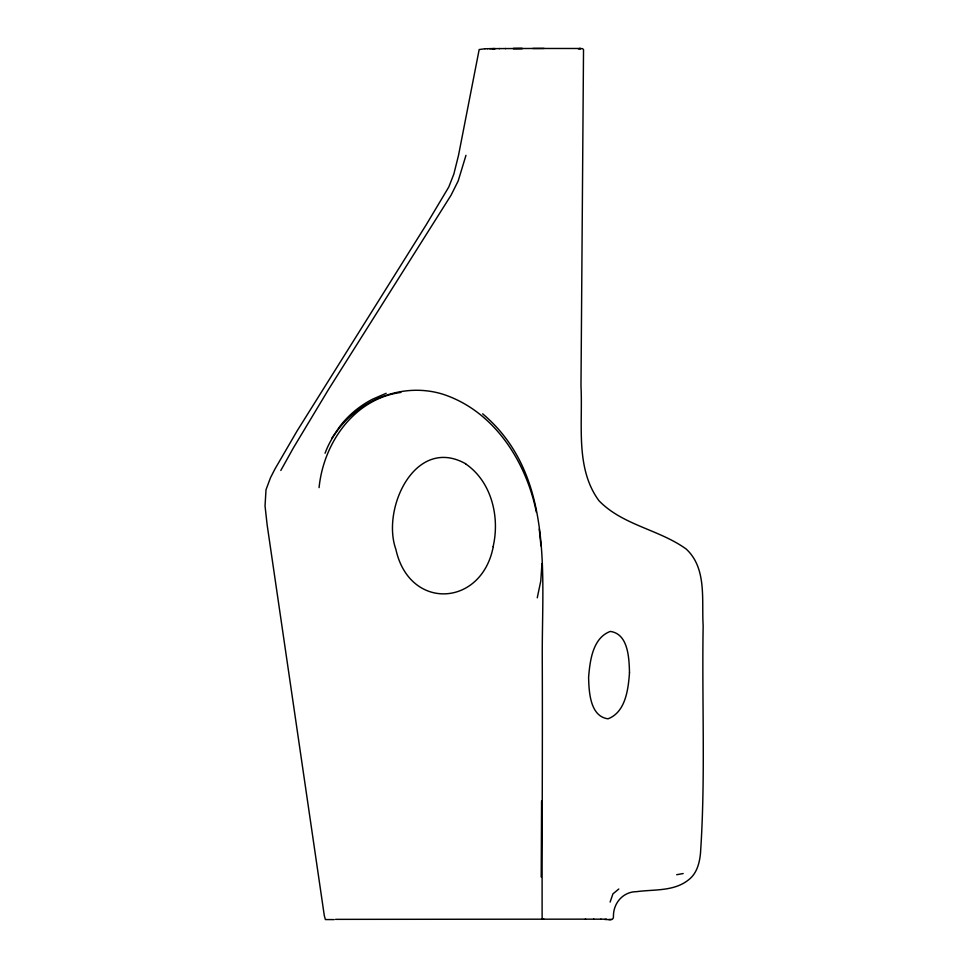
<?xml version="1.0" encoding="UTF-8"?>
<svg xmlns="http://www.w3.org/2000/svg" width="968" height="968" viewBox="0 0 968 968"><rect width="100%" height="100%" fill="white"/><g stroke="black" fill="none" stroke-linecap="round" stroke-linejoin="round"><path stroke-width="1.45" d="M541.584 800.935L541.209 877.008M541.971 563.558L540.773 580.994L537.264 597.813M493.111 546.654C499.996 517.178 491.671 481.677 465.681 463.926M319.077 487.63C323.506 443.029 354.106 398.78 400.861 392.427M465.971 155.34L458.179 180.956L451.052 195.221L328.503 389.487L293.352 447.954L280.817 470.46M493.244 546.654C481.761 607.081 409.391 611.135 395.876 549.34C381.283 508.72 415.175 435.467 465.656 463.757M610.118 902.067L612.913 893.9L618.794 889.011M325.066 453.242C342.043 407.322 395.355 379.759 442.412 394.073C493.801 410.541 526.217 461.409 536.381 512.302M331.625 438.504L340.058 426.077A104.52 100.89 45.9 0 1 372.704 399.143L386.159 393.298M578.428 48.932L582.47 48.581L583.523 49.574L580.981 386.159C582.954 424.117 575.016 468.222 598.974 500.734C622.714 525.285 659.111 529.46 686.155 549.013C707.124 568.301 701.534 600.208 703.155 625.751C701.824 701.619 705.636 777.691 700.469 853.449C699.477 863.274 696.791 873.632 688.526 879.876C673.934 891.601 654.053 889.265 636.617 891.661C623.319 891.649 613.567 902.72 613.446 915.728C614.329 921.524 608.207 919.164 604.855 919.503M335.594 919.358L585.628 919.152M676.692 874.721L683.166 873.535M485.004 48.751L479.172 49.537L458.505 155.388L453.81 174.192L448.777 187.03L426.319 224.612L297.079 430.966L274.791 469.298L270.471 477.793L266.006 489.748L265.038 505.913L267.144 524.91L324.304 915.655L325.393 919.552L334.238 919.6M484.956 48.751L487.582 48.703M487.461 48.703L499.718 48.594M495.156 48.63L492.47 48.654M489.542 48.678L494.999 48.63M608.763 919.503L611.437 919.515M499.21 48.594L505.768 48.569M513.342 48.557L522.466 48.509M505.296 48.569L544.125 48.436M513.052 48.545L522.248 48.521M532.799 48.473L580.885 48.485L579.3 48.46M543.931 919.164L542.128 919.164C541.971 831.318 542.625 743.291 542.249 655.396C542.068 572.306 553.805 473.872 482.645 413.82M585.386 919.164L593.844 919.164M593.662 919.164L601.007 919.176M600.886 919.176L606.512 919.189M539.261 529.024L540.955 545.904M629.49 672.663C628.293 689.107 625.691 712.097 608.025 718.813C589.984 716.429 588.955 691.696 588.604 677.358C589.936 660.999 592.597 637.96 610.276 631.426C628.389 633.798 629.103 658.373 629.49 672.663"/></g></svg>
